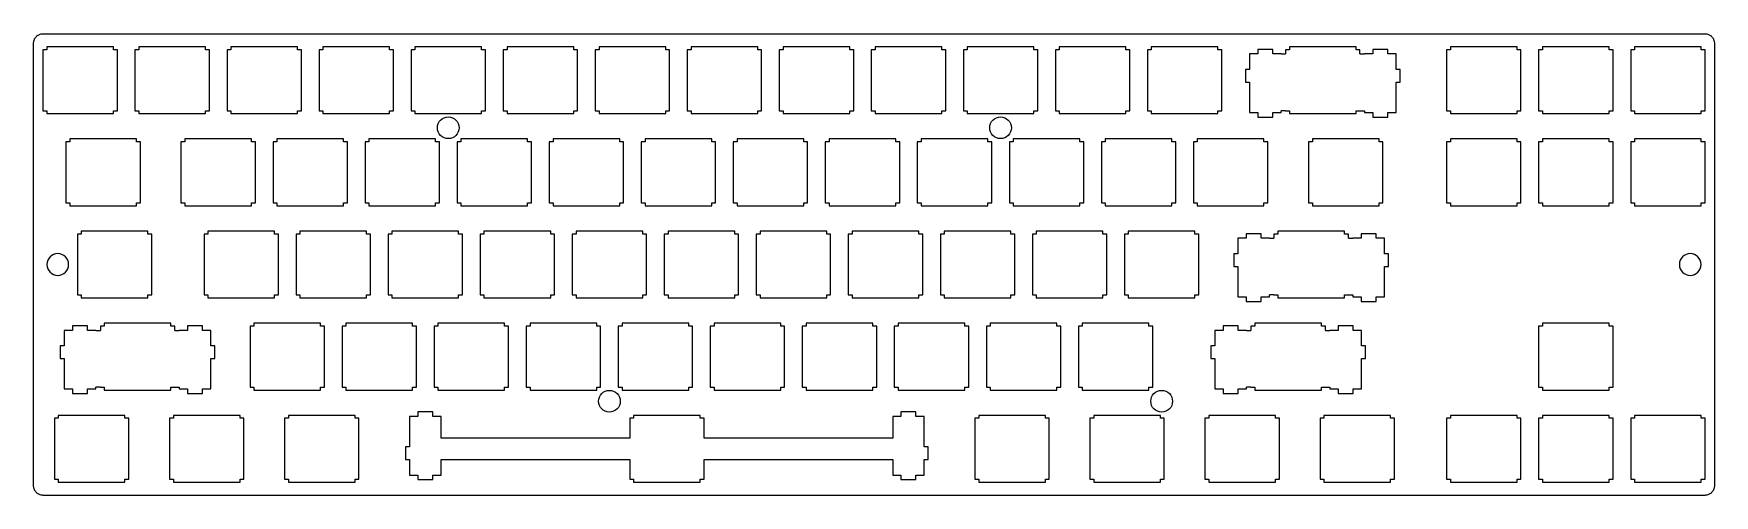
# Model space of a CAD drawing. Header units: millimetres. Extents: x 25 to 373, y 104 to 200.
import ezdxf

# ---------------------------------------------------------------- set-up
doc = ezdxf.new("R2010")
doc.units = ezdxf.units.MM
doc.layers.add('SLD-0', color=179, linetype='Continuous')

msp = doc.modelspace()

# ---------------------------------------------------------------- linework, layer by layer
at = {"layer": 'SLD-0', "color": 179, "linetype": 'Continuous'}
for p, q in [((24.68, 198.18), (24.71, 198.33)), ((24.71, 198.33), (24.75, 198.48)), ((24.75, 198.48), (24.81, 198.63)), ((24.81, 198.63), (24.87, 198.77)), ((24.87, 198.77), (24.95, 198.91)), ((24.95, 198.91), (25.03, 199.04)), ((25.03, 199.04), (25.13, 199.16)), ((25.13, 199.16), (25.24, 199.28)), ((25.24, 199.28), (25.35, 199.38)), ((25.35, 199.38), (25.48, 199.48)), ((25.48, 199.48), (25.61, 199.57)), ((25.61, 199.57), (25.75, 199.65)), ((25.75, 199.65), (25.89, 199.71)), ((25.89, 199.71), (26.03, 199.77)), ((26.03, 199.77), (26.19, 199.81)), ((26.19, 199.81), (26.34, 199.84)), ((26.34, 199.84), (26.5, 199.86)), ((26.5, 199.86), (26.65, 199.86)), ((26.65, 199.86), (370.52, 199.86)), ((370.52, 199.86), (370.67, 199.86)), ((370.67, 199.86), (370.83, 199.84)), ((370.83, 199.84), (370.98, 199.81)), ((370.98, 199.81), (371.13, 199.77)), ((371.13, 199.77), (371.28, 199.71)), ((371.28, 199.71), (371.42, 199.65)), ((371.42, 199.65), (371.56, 199.57)), ((371.56, 199.57), (371.69, 199.48)), ((371.69, 199.48), (371.82, 199.38)), ((371.82, 199.38), (371.93, 199.28)), ((371.93, 199.28), (372.04, 199.16)), ((372.04, 199.16), (372.13, 199.04)), ((372.13, 199.04), (372.22, 198.91)), ((372.22, 198.91), (372.3, 198.77)), ((372.3, 198.77), (372.36, 198.63)), ((372.36, 198.63), (372.42, 198.48)), ((372.42, 198.48), (372.46, 198.33)), ((372.46, 198.33), (372.49, 198.18)), ((24.65, 197.86), (24.66, 198.02)), ((24.65, 106.41), (24.65, 197.86)), ((24.66, 198.02), (24.68, 198.18)), ((27.38, 196.54), (26.58, 196.54)), ((26.58, 196.54), (26.58, 183.94)), ((27.38, 197.14), (27.38, 196.54)), ((41.18, 197.14), (27.38, 197.14)), ((41.18, 196.54), (41.18, 197.14)), ((41.98, 196.54), (41.18, 196.54)), ((41.98, 183.94), (41.98, 196.54)), ((46.43, 196.54), (45.63, 196.54)), ((45.63, 196.54), (45.63, 183.94)), ((46.43, 197.14), (46.43, 196.54)), ((60.23, 197.14), (46.43, 197.14)), ((60.23, 196.54), (60.23, 197.14)), ((61.03, 196.54), (60.23, 196.54)), ((61.03, 183.94), (61.03, 196.54)), ((65.48, 196.54), (64.68, 196.54)), ((64.68, 196.54), (64.68, 183.94)), ((65.48, 197.14), (65.48, 196.54)), ((79.28, 197.14), (65.48, 197.14)), ((79.28, 196.54), (79.28, 197.14)), ((80.08, 196.54), (79.28, 196.54)), ((80.08, 183.94), (80.08, 196.54)), ((84.53, 196.54), (83.73, 196.54)), ((83.73, 196.54), (83.73, 183.94)), ((84.53, 197.14), (84.53, 196.54)), ((98.33, 197.14), (84.53, 197.14)), ((98.33, 196.54), (98.33, 197.14)), ((99.13, 196.54), (98.33, 196.54)), ((99.13, 183.94), (99.13, 196.54)), ((103.58, 196.54), (102.78, 196.54)), ((102.78, 196.54), (102.78, 183.94)), ((103.58, 197.14), (103.58, 196.54)), ((117.38, 197.14), (103.58, 197.14)), ((117.38, 196.54), (117.38, 197.14)), ((118.18, 196.54), (117.38, 196.54)), ((118.18, 183.94), (118.18, 196.54)), ((122.63, 196.54), (121.83, 196.54)), ((121.83, 196.54), (121.83, 183.94)), ((122.63, 197.14), (122.63, 196.54)), ((136.43, 197.14), (122.63, 197.14)), ((136.43, 196.54), (136.43, 197.14)), ((137.23, 196.54), (136.43, 196.54)), ((137.23, 183.94), (137.23, 196.54)), ((141.68, 196.54), (140.88, 196.54)), ((140.88, 196.54), (140.88, 183.94)), ((141.68, 197.14), (141.68, 196.54)), ((155.48, 197.14), (141.68, 197.14)), ((155.48, 196.54), (155.48, 197.14)), ((156.28, 196.54), (155.48, 196.54)), ((156.28, 183.94), (156.28, 196.54)), ((160.73, 196.54), (159.93, 196.54)), ((159.93, 196.54), (159.93, 183.94)), ((160.73, 197.14), (160.73, 196.54)), ((174.53, 197.14), (160.73, 197.14)), ((174.53, 196.54), (174.53, 197.14)), ((175.33, 196.54), (174.53, 196.54)), ((175.33, 183.94), (175.33, 196.54)), ((179.78, 196.54), (178.98, 196.54)), ((178.98, 196.54), (178.98, 183.94)), ((179.78, 197.14), (179.78, 196.54)), ((193.58, 197.14), (179.78, 197.14)), ((193.58, 196.54), (193.58, 197.14)), ((194.38, 196.54), (193.58, 196.54)), ((194.38, 183.94), (194.38, 196.54)), ((198.83, 196.54), (198.03, 196.54)), ((198.03, 196.54), (198.03, 183.94)), ((198.83, 197.14), (198.83, 196.54)), ((212.63, 197.14), (198.83, 197.14)), ((212.63, 196.54), (212.63, 197.14)), ((213.43, 196.54), (212.63, 196.54)), ((213.43, 183.94), (213.43, 196.54)), ((217.88, 196.54), (217.08, 196.54)), ((217.08, 196.54), (217.08, 183.94)), ((217.88, 197.14), (217.88, 196.54)), ((231.68, 197.14), (217.88, 197.14)), ((231.68, 196.54), (231.68, 197.14)), ((232.48, 196.54), (231.68, 196.54)), ((232.48, 183.94), (232.48, 196.54)), ((236.93, 196.54), (236.13, 196.54)), ((236.13, 196.54), (236.13, 183.94)), ((236.93, 197.14), (236.93, 196.54)), ((250.73, 197.14), (236.93, 197.14)), ((250.73, 196.54), (250.73, 197.14)), ((251.53, 196.54), (250.73, 196.54)), ((251.53, 183.94), (251.53, 196.54)), ((255.98, 196.54), (255.18, 196.54)), ((255.18, 196.54), (255.18, 183.94)), ((255.98, 197.14), (255.98, 196.54)), ((269.78, 197.14), (255.98, 197.14)), ((269.78, 196.54), (269.78, 197.14)), ((270.58, 196.54), (269.78, 196.54)), ((270.58, 183.94), (270.58, 196.54)), ((278, 195.67), (276.28, 195.67)), ((276.28, 195.67), (276.28, 192.44)), ((281.1, 196.59), (278, 196.59)), ((278, 196.59), (278, 195.67)), ((281.1, 195.67), (281.1, 196.59)), ((282.83, 195.67), (281.1, 195.67)), ((284.55, 196.54), (283.75, 196.54)), ((283.75, 196.54), (283.75, 195.67)), ((284.55, 197.14), (284.55, 196.54)), ((298.35, 197.14), (284.55, 197.14)), ((298.35, 196.54), (298.35, 197.14)), ((299.15, 196.54), (298.35, 196.54)), ((299.15, 195.67), (299.15, 196.54)), ((301.8, 195.67), (300.08, 195.67)), ((304.9, 196.59), (301.8, 196.59)), ((301.8, 196.59), (301.8, 195.67)), ((304.9, 195.67), (304.9, 196.59)), ((306.63, 195.67), (304.9, 195.67)), ((306.63, 192.44), (306.63, 195.67)), ((317.89, 196.54), (317.09, 196.54)), ((317.09, 196.54), (317.09, 183.94)), ((317.89, 197.14), (317.89, 196.54)), ((331.69, 197.14), (317.89, 197.14)), ((331.69, 196.54), (331.69, 197.14)), ((332.49, 196.54), (331.69, 196.54)), ((332.49, 183.94), (332.49, 196.54)), ((336.94, 196.54), (336.14, 196.54)), ((336.14, 196.54), (336.14, 183.94)), ((336.94, 197.14), (336.94, 196.54)), ((350.74, 197.14), (336.94, 197.14)), ((350.74, 196.54), (350.74, 197.14)), ((351.54, 196.54), (350.74, 196.54)), ((351.54, 183.94), (351.54, 196.54)), ((355.99, 196.54), (355.19, 196.54)), ((355.19, 196.54), (355.19, 183.94)), ((355.99, 197.14), (355.99, 196.54)), ((369.79, 197.14), (355.99, 197.14)), ((369.79, 196.54), (369.79, 197.14)), ((370.59, 196.54), (369.79, 196.54)), ((370.59, 183.94), (370.59, 196.54)), ((372.49, 198.18), (372.51, 198.02)), ((372.51, 198.02), (372.52, 197.86)), ((372.52, 197.86), (372.52, 106.41)), ((276.28, 192.44), (275.45, 192.44)), ((275.45, 192.44), (275.45, 189.84)), ((307.45, 192.44), (306.63, 192.44)), ((307.45, 189.84), (307.45, 192.44)), ((275.45, 189.84), (276.28, 189.84)), ((276.28, 189.84), (276.28, 183.57)), ((306.63, 183.57), (306.63, 189.84)), ((306.63, 189.84), (307.45, 189.84)), ((26.58, 183.94), (27.38, 183.94)), ((27.38, 183.94), (27.38, 183.34)), ((27.38, 183.34), (41.18, 183.34)), ((41.18, 183.34), (41.18, 183.94)), ((41.18, 183.94), (41.98, 183.94)), ((45.63, 183.94), (46.43, 183.94)), ((46.43, 183.94), (46.43, 183.34)), ((46.43, 183.34), (60.23, 183.34)), ((60.23, 183.34), (60.23, 183.94)), ((60.23, 183.94), (61.03, 183.94)), ((64.68, 183.94), (65.48, 183.94)), ((65.48, 183.94), (65.48, 183.34)), ((65.48, 183.34), (79.28, 183.34)), ((79.28, 183.34), (79.28, 183.94)), ((79.28, 183.94), (80.08, 183.94)), ((83.73, 183.94), (84.53, 183.94)), ((84.53, 183.94), (84.53, 183.34)), ((84.53, 183.34), (98.33, 183.34)), ((98.33, 183.34), (98.33, 183.94)), ((98.33, 183.94), (99.13, 183.94)), ((102.78, 183.94), (103.58, 183.94)), ((103.58, 183.94), (103.58, 183.34)), ((103.58, 183.34), (117.38, 183.34)), ((117.38, 183.34), (117.38, 183.94)), ((117.38, 183.94), (118.18, 183.94)), ((121.83, 183.94), (122.63, 183.94)), ((122.63, 183.94), (122.63, 183.34)), ((122.63, 183.34), (136.43, 183.34)), ((136.43, 183.34), (136.43, 183.94)), ((136.43, 183.94), (137.23, 183.94)), ((140.88, 183.94), (141.68, 183.94)), ((141.68, 183.94), (141.68, 183.34)), ((141.68, 183.34), (155.48, 183.34)), ((155.48, 183.34), (155.48, 183.94)), ((155.48, 183.94), (156.28, 183.94)), ((159.93, 183.94), (160.73, 183.94)), ((160.73, 183.94), (160.73, 183.34)), ((160.73, 183.34), (174.53, 183.34)), ((174.53, 183.34), (174.53, 183.94)), ((174.53, 183.94), (175.33, 183.94)), ((178.98, 183.94), (179.78, 183.94)), ((179.78, 183.94), (179.78, 183.34)), ((179.78, 183.34), (193.58, 183.34)), ((193.58, 183.34), (193.58, 183.94)), ((193.58, 183.94), (194.38, 183.94)), ((198.03, 183.94), (198.83, 183.94)), ((198.83, 183.94), (198.83, 183.34)), ((198.83, 183.34), (212.63, 183.34)), ((212.63, 183.34), (212.63, 183.94)), ((212.63, 183.94), (213.43, 183.94)), ((217.08, 183.94), (217.88, 183.94)), ((217.88, 183.94), (217.88, 183.34)), ((217.88, 183.34), (231.68, 183.34)), ((231.68, 183.34), (231.68, 183.94)), ((231.68, 183.94), (232.48, 183.94)), ((236.13, 183.94), (236.93, 183.94)), ((236.93, 183.94), (236.93, 183.34)), ((236.93, 183.34), (250.73, 183.34)), ((250.73, 183.34), (250.73, 183.94)), ((250.73, 183.94), (251.53, 183.94)), ((255.18, 183.94), (255.98, 183.94)), ((255.98, 183.94), (255.98, 183.34)), ((255.98, 183.34), (269.78, 183.34)), ((269.78, 183.34), (269.78, 183.94)), ((269.78, 183.94), (270.58, 183.94)), ((276.28, 183.57), (278, 183.57)), ((278, 183.57), (278, 182.59)), ((278, 182.59), (281.1, 182.59)), ((281.1, 182.59), (281.1, 183.57)), ((281.1, 183.57), (282.83, 183.57)), ((282.83, 183.57), (282.83, 183.94)), ((283.75, 183.94), (284.55, 183.94)), ((284.55, 183.94), (284.55, 183.34)), ((284.55, 183.34), (298.35, 183.34)), ((298.35, 183.34), (298.35, 183.94)), ((298.35, 183.94), (299.15, 183.94)), ((300.08, 183.94), (300.08, 183.57)), ((300.08, 183.57), (301.8, 183.57)), ((301.8, 183.57), (301.8, 182.59)), ((301.8, 182.59), (304.9, 182.59)), ((304.9, 182.59), (304.9, 183.57)), ((304.9, 183.57), (306.63, 183.57)), ((317.09, 183.94), (317.89, 183.94)), ((317.89, 183.94), (317.89, 183.34)), ((317.89, 183.34), (331.69, 183.34)), ((331.69, 183.34), (331.69, 183.94)), ((331.69, 183.94), (332.49, 183.94)), ((336.14, 183.94), (336.94, 183.94)), ((336.94, 183.94), (336.94, 183.34)), ((336.94, 183.34), (350.74, 183.34)), ((350.74, 183.34), (350.74, 183.94)), ((350.74, 183.94), (351.54, 183.94)), ((355.19, 183.94), (355.99, 183.94)), ((355.99, 183.94), (355.99, 183.34)), ((355.99, 183.34), (369.79, 183.34)), ((369.79, 183.34), (369.79, 183.94)), ((369.79, 183.94), (370.59, 183.94)), ((32.14, 177.49), (31.34, 177.49)), ((31.34, 177.49), (31.34, 164.89)), ((32.14, 178.09), (32.14, 177.49)), ((45.94, 178.09), (32.14, 178.09)), ((45.94, 177.49), (45.94, 178.09)), ((46.74, 177.49), (45.94, 177.49)), ((46.74, 164.89), (46.74, 177.49)), ((55.95, 177.49), (55.15, 177.49)), ((55.15, 177.49), (55.15, 164.89)), ((55.95, 178.09), (55.95, 177.49)), ((69.75, 178.09), (55.95, 178.09)), ((69.75, 177.49), (69.75, 178.09)), ((70.55, 177.49), (69.75, 177.49)), ((70.55, 164.89), (70.55, 177.49)), ((75, 177.49), (74.2, 177.49)), ((74.2, 177.49), (74.2, 164.89)), ((75, 178.09), (75, 177.49)), ((88.8, 178.09), (75, 178.09)), ((88.8, 177.49), (88.8, 178.09)), ((89.6, 177.49), (88.8, 177.49)), ((89.6, 164.89), (89.6, 177.49)), ((94.05, 177.49), (93.25, 177.49)), ((93.25, 177.49), (93.25, 164.89)), ((94.05, 178.09), (94.05, 177.49)), ((107.85, 178.09), (94.05, 178.09)), ((107.85, 177.49), (107.85, 178.09)), ((108.65, 177.49), (107.85, 177.49)), ((108.65, 164.89), (108.65, 177.49)), ((113.1, 177.49), (112.3, 177.49)), ((112.3, 177.49), (112.3, 164.89)), ((113.1, 178.09), (113.1, 177.49)), ((126.9, 178.09), (113.1, 178.09)), ((126.9, 177.49), (126.9, 178.09)), ((127.7, 177.49), (126.9, 177.49)), ((127.7, 164.89), (127.7, 177.49)), ((132.15, 177.49), (131.35, 177.49)), ((131.35, 177.49), (131.35, 164.89)), ((132.15, 178.09), (132.15, 177.49)), ((145.95, 178.09), (132.15, 178.09)), ((145.95, 177.49), (145.95, 178.09)), ((146.75, 177.49), (145.95, 177.49)), ((146.75, 164.89), (146.75, 177.49)), ((151.2, 177.49), (150.4, 177.49)), ((150.4, 177.49), (150.4, 164.89)), ((151.2, 178.09), (151.2, 177.49)), ((165, 178.09), (151.2, 178.09)), ((165, 177.49), (165, 178.09)), ((165.8, 177.49), (165, 177.49)), ((165.8, 164.89), (165.8, 177.49)), ((170.25, 177.49), (169.45, 177.49)), ((169.45, 177.49), (169.45, 164.89)), ((170.25, 178.09), (170.25, 177.49)), ((184.05, 178.09), (170.25, 178.09)), ((184.05, 177.49), (184.05, 178.09)), ((184.85, 177.49), (184.05, 177.49)), ((184.85, 164.89), (184.85, 177.49)), ((189.3, 177.49), (188.5, 177.49)), ((188.5, 177.49), (188.5, 164.89)), ((189.3, 178.09), (189.3, 177.49)), ((203.1, 178.09), (189.3, 178.09)), ((203.1, 177.49), (203.1, 178.09)), ((203.9, 177.49), (203.1, 177.49)), ((203.9, 164.89), (203.9, 177.49)), ((208.35, 177.49), (207.55, 177.49)), ((207.55, 177.49), (207.55, 164.89)), ((208.35, 178.09), (208.35, 177.49)), ((222.15, 178.09), (208.35, 178.09)), ((222.15, 177.49), (222.15, 178.09)), ((222.95, 177.49), (222.15, 177.49)), ((222.95, 164.89), (222.95, 177.49)), ((227.4, 177.49), (226.6, 177.49)), ((226.6, 177.49), (226.6, 164.89)), ((227.4, 178.09), (227.4, 177.49)), ((241.2, 178.09), (227.4, 178.09)), ((241.2, 177.49), (241.2, 178.09)), ((242, 177.49), (241.2, 177.49)), ((242, 164.89), (242, 177.49)), ((246.45, 177.49), (245.65, 177.49)), ((245.65, 177.49), (245.65, 164.89)), ((246.45, 178.09), (246.45, 177.49)), ((260.25, 178.09), (246.45, 178.09)), ((260.25, 177.49), (260.25, 178.09)), ((261.05, 177.49), (260.25, 177.49)), ((261.05, 164.89), (261.05, 177.49)), ((265.5, 177.49), (264.7, 177.49)), ((264.7, 177.49), (264.7, 164.89)), ((265.5, 178.09), (265.5, 177.49)), ((279.3, 178.09), (265.5, 178.09)), ((279.3, 177.49), (279.3, 178.09)), ((280.1, 177.49), (279.3, 177.49)), ((280.1, 164.89), (280.1, 177.49)), ((289.31, 177.49), (288.52, 177.49)), ((288.52, 177.49), (288.52, 164.89)), ((289.31, 178.09), (289.31, 177.49)), ((303.12, 178.09), (289.31, 178.09)), ((303.12, 177.49), (303.12, 178.09)), ((303.91, 177.49), (303.12, 177.49)), ((303.91, 164.89), (303.91, 177.49)), ((317.89, 177.49), (317.09, 177.49)), ((317.09, 177.49), (317.09, 164.89)), ((317.89, 178.09), (317.89, 177.49)), ((331.69, 178.09), (317.89, 178.09)), ((331.69, 177.49), (331.69, 178.09)), ((332.49, 177.49), (331.69, 177.49)), ((332.49, 164.89), (332.49, 177.49)), ((336.94, 177.49), (336.14, 177.49)), ((336.14, 177.49), (336.14, 164.89)), ((336.94, 178.09), (336.94, 177.49)), ((350.74, 178.09), (336.94, 178.09)), ((350.74, 177.49), (350.74, 178.09)), ((351.54, 177.49), (350.74, 177.49)), ((351.54, 164.89), (351.54, 177.49)), ((355.99, 177.49), (355.19, 177.49)), ((355.19, 177.49), (355.19, 164.89)), ((355.99, 178.09), (355.99, 177.49)), ((369.79, 178.09), (355.99, 178.09)), ((369.79, 177.49), (369.79, 178.09)), ((370.59, 177.49), (369.79, 177.49)), ((370.59, 164.89), (370.59, 177.49)), ((31.34, 164.89), (32.14, 164.89)), ((32.14, 164.89), (32.14, 164.29)), ((32.14, 164.29), (45.94, 164.29)), ((45.94, 164.29), (45.94, 164.89)), ((45.94, 164.89), (46.74, 164.89)), ((55.15, 164.89), (55.95, 164.89)), ((55.95, 164.89), (55.95, 164.29)), ((55.95, 164.29), (69.75, 164.29)), ((69.75, 164.29), (69.75, 164.89)), ((69.75, 164.89), (70.55, 164.89)), ((74.2, 164.89), (75, 164.89)), ((75, 164.89), (75, 164.29)), ((75, 164.29), (88.8, 164.29)), ((88.8, 164.29), (88.8, 164.89)), ((88.8, 164.89), (89.6, 164.89)), ((93.25, 164.89), (94.05, 164.89)), ((94.05, 164.89), (94.05, 164.29)), ((94.05, 164.29), (107.85, 164.29)), ((107.85, 164.29), (107.85, 164.89)), ((107.85, 164.89), (108.65, 164.89)), ((112.3, 164.89), (113.1, 164.89)), ((113.1, 164.89), (113.1, 164.29)), ((113.1, 164.29), (126.9, 164.29)), ((126.9, 164.29), (126.9, 164.89)), ((126.9, 164.89), (127.7, 164.89)), ((131.35, 164.89), (132.15, 164.89)), ((132.15, 164.89), (132.15, 164.29)), ((132.15, 164.29), (145.95, 164.29)), ((145.95, 164.29), (145.95, 164.89)), ((145.95, 164.89), (146.75, 164.89)), ((150.4, 164.89), (151.2, 164.89)), ((151.2, 164.89), (151.2, 164.29)), ((151.2, 164.29), (165, 164.29)), ((165, 164.29), (165, 164.89)), ((165, 164.89), (165.8, 164.89)), ((169.45, 164.89), (170.25, 164.89)), ((170.25, 164.89), (170.25, 164.29)), ((170.25, 164.29), (184.05, 164.29)), ((184.05, 164.29), (184.05, 164.89)), ((184.05, 164.89), (184.85, 164.89)), ((188.5, 164.89), (189.3, 164.89)), ((189.3, 164.89), (189.3, 164.29)), ((189.3, 164.29), (203.1, 164.29)), ((203.1, 164.29), (203.1, 164.89)), ((203.1, 164.89), (203.9, 164.89)), ((207.55, 164.89), (208.35, 164.89)), ((208.35, 164.89), (208.35, 164.29)), ((208.35, 164.29), (222.15, 164.29)), ((222.15, 164.29), (222.15, 164.89)), ((222.15, 164.89), (222.95, 164.89)), ((226.6, 164.89), (227.4, 164.89)), ((227.4, 164.89), (227.4, 164.29)), ((227.4, 164.29), (241.2, 164.29)), ((241.2, 164.29), (241.2, 164.89)), ((241.2, 164.89), (242, 164.89)), ((245.65, 164.89), (246.45, 164.89)), ((246.45, 164.89), (246.45, 164.29)), ((246.45, 164.29), (260.25, 164.29)), ((260.25, 164.29), (260.25, 164.89)), ((260.25, 164.89), (261.05, 164.89)), ((264.7, 164.89), (265.5, 164.89)), ((265.5, 164.89), (265.5, 164.29)), ((265.5, 164.29), (279.3, 164.29)), ((279.3, 164.29), (279.3, 164.89)), ((279.3, 164.89), (280.1, 164.89)), ((288.52, 164.89), (289.31, 164.89)), ((289.31, 164.89), (289.31, 164.29)), ((289.31, 164.29), (303.12, 164.29)), ((303.12, 164.29), (303.12, 164.89)), ((303.12, 164.89), (303.91, 164.89)), ((317.09, 164.89), (317.89, 164.89)), ((317.89, 164.89), (317.89, 164.29)), ((317.89, 164.29), (331.69, 164.29)), ((331.69, 164.29), (331.69, 164.89)), ((331.69, 164.89), (332.49, 164.89)), ((336.14, 164.89), (336.94, 164.89)), ((336.94, 164.89), (336.94, 164.29)), ((336.94, 164.29), (350.74, 164.29)), ((350.74, 164.29), (350.74, 164.89)), ((350.74, 164.89), (351.54, 164.89)), ((355.19, 164.89), (355.99, 164.89)), ((355.99, 164.89), (355.99, 164.29)), ((355.99, 164.29), (369.79, 164.29)), ((369.79, 164.29), (369.79, 164.89)), ((369.79, 164.89), (370.59, 164.89)), ((34.52, 158.44), (33.72, 158.44)), ((33.72, 158.44), (33.72, 145.84)), ((34.52, 159.04), (34.52, 158.44)), ((48.32, 159.04), (34.52, 159.04)), ((48.32, 158.44), (48.32, 159.04)), ((49.12, 158.44), (48.32, 158.44)), ((49.12, 145.84), (49.12, 158.44)), ((60.71, 158.44), (59.92, 158.44)), ((59.92, 158.44), (59.92, 145.84)), ((60.71, 159.04), (60.71, 158.44)), ((74.52, 159.04), (60.71, 159.04)), ((74.52, 158.44), (74.52, 159.04)), ((75.31, 158.44), (74.52, 158.44)), ((75.31, 145.84), (75.31, 158.44)), ((79.76, 158.44), (78.97, 158.44)), ((78.97, 158.44), (78.97, 145.84)), ((79.76, 159.04), (79.76, 158.44)), ((93.57, 159.04), (79.76, 159.04)), ((93.57, 158.44), (93.57, 159.04)), ((94.36, 158.44), (93.57, 158.44)), ((94.36, 145.84), (94.36, 158.44)), ((98.81, 158.44), (98.02, 158.44)), ((98.02, 158.44), (98.02, 145.84)), ((98.81, 159.04), (98.81, 158.44)), ((112.62, 159.04), (98.81, 159.04)), ((112.62, 158.44), (112.62, 159.04)), ((113.41, 158.44), (112.62, 158.44)), ((113.41, 145.84), (113.41, 158.44)), ((117.86, 158.44), (117.07, 158.44)), ((117.07, 158.44), (117.07, 145.84)), ((117.86, 159.04), (117.86, 158.44)), ((131.67, 159.04), (117.86, 159.04)), ((131.67, 158.44), (131.67, 159.04)), ((132.46, 158.44), (131.67, 158.44)), ((132.46, 145.84), (132.46, 158.44)), ((136.91, 158.44), (136.12, 158.44)), ((136.12, 158.44), (136.12, 145.84)), ((136.91, 159.04), (136.91, 158.44)), ((150.72, 159.04), (136.91, 159.04)), ((150.72, 158.44), (150.72, 159.04)), ((151.51, 158.44), (150.72, 158.44)), ((151.51, 145.84), (151.51, 158.44)), ((155.96, 158.44), (155.17, 158.44)), ((155.17, 158.44), (155.17, 145.84)), ((155.96, 159.04), (155.96, 158.44)), ((169.77, 159.04), (155.96, 159.04)), ((169.77, 158.44), (169.77, 159.04)), ((170.56, 158.44), (169.77, 158.44)), ((170.56, 145.84), (170.56, 158.44)), ((175.01, 158.44), (174.22, 158.44)), ((174.22, 158.44), (174.22, 145.84)), ((175.01, 159.04), (175.01, 158.44)), ((188.82, 159.04), (175.01, 159.04)), ((188.82, 158.44), (188.82, 159.04)), ((189.61, 158.44), (188.82, 158.44)), ((189.61, 145.84), (189.61, 158.44)), ((194.06, 158.44), (193.27, 158.44)), ((193.27, 158.44), (193.27, 145.84)), ((194.06, 159.04), (194.06, 158.44)), ((207.87, 159.04), (194.06, 159.04)), ((207.87, 158.44), (207.87, 159.04)), ((208.66, 158.44), (207.87, 158.44)), ((208.66, 145.84), (208.66, 158.44)), ((213.11, 158.44), (212.32, 158.44)), ((212.32, 158.44), (212.32, 145.84)), ((213.11, 159.04), (213.11, 158.44)), ((226.92, 159.04), (213.11, 159.04)), ((226.92, 158.44), (226.92, 159.04)), ((227.71, 158.44), (226.92, 158.44)), ((227.71, 145.84), (227.71, 158.44)), ((232.16, 158.44), (231.37, 158.44)), ((231.37, 158.44), (231.37, 145.84)), ((232.16, 159.04), (232.16, 158.44)), ((245.97, 159.04), (232.16, 159.04)), ((245.97, 158.44), (245.97, 159.04)), ((246.76, 158.44), (245.97, 158.44)), ((246.76, 145.84), (246.76, 158.44)), ((251.21, 158.44), (250.42, 158.44)), ((250.42, 158.44), (250.42, 145.84)), ((251.21, 159.04), (251.21, 158.44)), ((265.02, 159.04), (251.21, 159.04)), ((265.02, 158.44), (265.02, 159.04)), ((265.81, 158.44), (265.02, 158.44)), ((265.81, 145.84), (265.81, 158.44)), ((275.62, 157.57), (273.9, 157.57)), ((273.9, 157.57), (273.9, 154.34)), ((278.72, 158.49), (275.62, 158.49)), ((275.62, 158.49), (275.62, 157.57)), ((278.72, 157.57), (278.72, 158.49)), ((280.45, 157.57), (278.72, 157.57)), ((282.17, 158.44), (281.37, 158.44)), ((281.37, 158.44), (281.37, 157.57)), ((282.17, 159.04), (282.17, 158.44)), ((295.97, 159.04), (282.17, 159.04)), ((295.97, 158.44), (295.97, 159.04)), ((296.77, 158.44), (295.97, 158.44)), ((296.77, 157.57), (296.77, 158.44)), ((299.42, 157.57), (297.7, 157.57)), ((302.52, 158.49), (299.42, 158.49)), ((299.42, 158.49), (299.42, 157.57)), ((302.52, 157.57), (302.52, 158.49)), ((304.25, 157.57), (302.52, 157.57)), ((304.25, 154.34), (304.25, 157.57)), ((273.9, 154.34), (273.07, 154.34)), ((273.07, 154.34), (273.07, 151.74)), ((305.07, 154.34), (304.25, 154.34)), ((305.07, 151.74), (305.07, 154.34)), ((273.07, 151.74), (273.9, 151.74)), ((273.9, 151.74), (273.9, 145.47)), ((304.25, 145.47), (304.25, 151.74)), ((304.25, 151.74), (305.07, 151.74)), ((33.72, 145.84), (34.52, 145.84)), ((34.52, 145.84), (34.52, 145.24)), ((34.52, 145.24), (48.32, 145.24)), ((48.32, 145.24), (48.32, 145.84)), ((48.32, 145.84), (49.12, 145.84)), ((59.92, 145.84), (60.71, 145.84)), ((60.71, 145.84), (60.71, 145.24)), ((60.71, 145.24), (74.52, 145.24)), ((74.52, 145.24), (74.52, 145.84)), ((74.52, 145.84), (75.31, 145.84)), ((78.97, 145.84), (79.76, 145.84)), ((79.76, 145.84), (79.76, 145.24)), ((79.76, 145.24), (93.57, 145.24)), ((93.57, 145.24), (93.57, 145.84)), ((93.57, 145.84), (94.36, 145.84)), ((98.02, 145.84), (98.81, 145.84)), ((98.81, 145.84), (98.81, 145.24)), ((98.81, 145.24), (112.62, 145.24)), ((112.62, 145.24), (112.62, 145.84)), ((112.62, 145.84), (113.41, 145.84)), ((117.07, 145.84), (117.86, 145.84)), ((117.86, 145.84), (117.86, 145.24)), ((117.86, 145.24), (131.67, 145.24)), ((131.67, 145.24), (131.67, 145.84)), ((131.67, 145.84), (132.46, 145.84)), ((136.12, 145.84), (136.91, 145.84)), ((136.91, 145.84), (136.91, 145.24)), ((136.91, 145.24), (150.72, 145.24)), ((150.72, 145.24), (150.72, 145.84)), ((150.72, 145.84), (151.51, 145.84)), ((155.17, 145.84), (155.96, 145.84)), ((155.96, 145.84), (155.96, 145.24)), ((155.96, 145.24), (169.77, 145.24)), ((169.77, 145.24), (169.77, 145.84)), ((169.77, 145.84), (170.56, 145.84)), ((174.22, 145.84), (175.01, 145.84)), ((175.01, 145.84), (175.01, 145.24)), ((175.01, 145.24), (188.82, 145.24)), ((188.82, 145.24), (188.82, 145.84)), ((188.82, 145.84), (189.61, 145.84)), ((193.27, 145.84), (194.06, 145.84)), ((194.06, 145.84), (194.06, 145.24)), ((194.06, 145.24), (207.87, 145.24)), ((207.87, 145.24), (207.87, 145.84)), ((207.87, 145.84), (208.66, 145.84)), ((212.32, 145.84), (213.11, 145.84)), ((213.11, 145.84), (213.11, 145.24)), ((213.11, 145.24), (226.92, 145.24)), ((226.92, 145.24), (226.92, 145.84)), ((226.92, 145.84), (227.71, 145.84)), ((231.37, 145.84), (232.16, 145.84)), ((232.16, 145.84), (232.16, 145.24)), ((232.16, 145.24), (245.97, 145.24)), ((245.97, 145.24), (245.97, 145.84)), ((245.97, 145.84), (246.76, 145.84)), ((250.42, 145.84), (251.21, 145.84)), ((251.21, 145.84), (251.21, 145.24)), ((251.21, 145.24), (265.02, 145.24)), ((265.02, 145.24), (265.02, 145.84)), ((265.02, 145.84), (265.81, 145.84)), ((273.9, 145.47), (275.62, 145.47)), ((275.62, 145.47), (275.62, 144.49)), ((275.62, 144.49), (278.72, 144.49)), ((278.72, 144.49), (278.72, 145.47)), ((278.72, 145.47), (280.45, 145.47)), ((280.45, 145.47), (280.45, 145.84)), ((281.37, 145.84), (282.17, 145.84)), ((282.17, 145.84), (282.17, 145.24)), ((282.17, 145.24), (295.97, 145.24)), ((295.97, 145.24), (295.97, 145.84)), ((295.97, 145.84), (296.77, 145.84)), ((297.7, 145.84), (297.7, 145.47)), ((297.7, 145.47), (299.42, 145.47)), ((299.42, 145.47), (299.42, 144.49)), ((299.42, 144.49), (302.52, 144.49)), ((302.52, 144.49), (302.52, 145.47)), ((302.52, 145.47), (304.25, 145.47)), ((35.83, 139.44), (32.73, 139.44)), ((32.73, 139.44), (32.73, 138.52)), ((35.83, 138.52), (35.83, 139.44)), ((39.28, 139.39), (38.48, 139.39)), ((38.48, 139.39), (38.48, 138.52)), ((39.28, 139.99), (39.28, 139.39)), ((53.08, 139.99), (39.28, 139.99)), ((53.08, 139.39), (53.08, 139.99)), ((53.88, 139.39), (53.08, 139.39)), ((53.88, 138.52), (53.88, 139.39)), ((59.63, 139.44), (56.53, 139.44)), ((56.53, 139.44), (56.53, 138.52)), ((59.63, 138.52), (59.63, 139.44)), ((70.24, 139.39), (69.44, 139.39)), ((69.44, 139.39), (69.44, 126.79)), ((70.24, 139.99), (70.24, 139.39)), ((84.04, 139.99), (70.24, 139.99)), ((84.04, 139.39), (84.04, 139.99)), ((84.84, 139.39), (84.04, 139.39)), ((84.84, 126.79), (84.84, 139.39)), ((89.29, 139.39), (88.49, 139.39)), ((88.49, 139.39), (88.49, 126.79)), ((89.29, 139.99), (89.29, 139.39)), ((103.09, 139.99), (89.29, 139.99)), ((103.09, 139.39), (103.09, 139.99)), ((103.89, 139.39), (103.09, 139.39)), ((103.89, 126.79), (103.89, 139.39)), ((108.34, 139.39), (107.54, 139.39)), ((107.54, 139.39), (107.54, 126.79)), ((108.34, 139.99), (108.34, 139.39)), ((122.14, 139.99), (108.34, 139.99)), ((122.14, 139.39), (122.14, 139.99)), ((122.94, 139.39), (122.14, 139.39)), ((122.94, 126.79), (122.94, 139.39)), ((127.39, 139.39), (126.59, 139.39)), ((126.59, 139.39), (126.59, 126.79)), ((127.39, 139.99), (127.39, 139.39)), ((141.19, 139.99), (127.39, 139.99)), ((141.19, 139.39), (141.19, 139.99)), ((141.99, 139.39), (141.19, 139.39)), ((141.99, 126.79), (141.99, 139.39)), ((146.44, 139.39), (145.64, 139.39)), ((145.64, 139.39), (145.64, 126.79)), ((146.44, 139.99), (146.44, 139.39)), ((160.24, 139.99), (146.44, 139.99)), ((160.24, 139.39), (160.24, 139.99)), ((161.04, 139.39), (160.24, 139.39)), ((161.04, 126.79), (161.04, 139.39)), ((165.49, 139.39), (164.69, 139.39)), ((164.69, 139.39), (164.69, 126.79)), ((165.49, 139.99), (165.49, 139.39)), ((179.29, 139.99), (165.49, 139.99)), ((179.29, 139.39), (179.29, 139.99)), ((180.09, 139.39), (179.29, 139.39)), ((180.09, 126.79), (180.09, 139.39)), ((184.54, 139.39), (183.74, 139.39)), ((183.74, 139.39), (183.74, 126.79)), ((184.54, 139.99), (184.54, 139.39)), ((198.34, 139.99), (184.54, 139.99)), ((198.34, 139.39), (198.34, 139.99)), ((199.14, 139.39), (198.34, 139.39)), ((199.14, 126.79), (199.14, 139.39)), ((203.59, 139.39), (202.79, 139.39)), ((202.79, 139.39), (202.79, 126.79)), ((203.59, 139.99), (203.59, 139.39)), ((217.39, 139.99), (203.59, 139.99)), ((217.39, 139.39), (217.39, 139.99)), ((218.19, 139.39), (217.39, 139.39)), ((218.19, 126.79), (218.19, 139.39)), ((222.64, 139.39), (221.84, 139.39)), ((221.84, 139.39), (221.84, 126.79)), ((222.64, 139.99), (222.64, 139.39)), ((236.44, 139.99), (222.64, 139.99)), ((236.44, 139.39), (236.44, 139.99)), ((237.24, 139.39), (236.44, 139.39)), ((237.24, 126.79), (237.24, 139.39)), ((241.69, 139.39), (240.89, 139.39)), ((240.89, 139.39), (240.89, 126.79)), ((241.69, 139.99), (241.69, 139.39)), ((255.49, 139.99), (241.69, 139.99)), ((255.49, 139.39), (255.49, 139.99)), ((256.29, 139.39), (255.49, 139.39)), ((256.29, 126.79), (256.29, 139.39)), ((273.96, 139.44), (270.86, 139.44)), ((270.86, 139.44), (270.86, 138.52)), ((273.96, 138.52), (273.96, 139.44)), ((277.41, 139.39), (276.61, 139.39)), ((276.61, 139.39), (276.61, 138.52)), ((277.41, 139.99), (277.41, 139.39)), ((291.21, 139.99), (277.41, 139.99)), ((291.21, 139.39), (291.21, 139.99)), ((292.01, 139.39), (291.21, 139.39)), ((292.01, 138.52), (292.01, 139.39)), ((297.76, 139.44), (294.66, 139.44)), ((294.66, 139.44), (294.66, 138.52)), ((297.76, 138.52), (297.76, 139.44)), ((336.94, 139.39), (336.14, 139.39)), ((336.14, 139.39), (336.14, 126.79)), ((336.94, 139.99), (336.94, 139.39)), ((350.74, 139.99), (336.94, 139.99)), ((350.74, 139.39), (350.74, 139.99)), ((351.54, 139.39), (350.74, 139.39)), ((351.54, 126.79), (351.54, 139.39)), ((32.73, 138.52), (31.01, 138.52)), ((31.01, 138.52), (31.01, 135.29)), ((37.56, 138.52), (35.83, 138.52)), ((56.53, 138.52), (54.81, 138.52)), ((61.36, 138.52), (59.63, 138.52)), ((61.36, 135.29), (61.36, 138.52)), ((270.86, 138.52), (269.13, 138.52)), ((269.13, 138.52), (269.13, 135.29)), ((275.68, 138.52), (273.96, 138.52)), ((294.66, 138.52), (292.93, 138.52)), ((299.48, 138.52), (297.76, 138.52)), ((299.48, 135.29), (299.48, 138.52)), ((31.01, 135.29), (30.18, 135.29)), ((30.18, 135.29), (30.18, 132.69)), ((30.18, 132.69), (31.01, 132.69)), ((31.01, 132.69), (31.01, 126.42)), ((62.18, 135.29), (61.36, 135.29)), ((61.36, 126.42), (61.36, 132.69)), ((61.36, 132.69), (62.18, 132.69)), ((62.18, 132.69), (62.18, 135.29)), ((269.13, 135.29), (268.31, 135.29)), ((268.31, 135.29), (268.31, 132.69)), ((268.31, 132.69), (269.13, 132.69)), ((269.13, 132.69), (269.13, 126.42)), ((300.31, 135.29), (299.48, 135.29)), ((299.48, 126.42), (299.48, 132.69)), ((299.48, 132.69), (300.31, 132.69)), ((300.31, 132.69), (300.31, 135.29)), ((31.01, 126.42), (32.73, 126.42)), ((32.73, 126.42), (32.73, 125.44)), ((32.73, 125.44), (35.83, 125.44)), ((35.83, 125.44), (35.83, 126.42)), ((35.83, 126.42), (37.56, 126.42)), ((37.56, 126.42), (37.56, 126.79)), ((38.48, 126.79), (39.28, 126.79)), ((39.28, 126.79), (39.28, 126.19)), ((39.28, 126.19), (53.08, 126.19)), ((53.08, 126.19), (53.08, 126.79)), ((53.08, 126.79), (53.88, 126.79)), ((54.81, 126.79), (54.81, 126.42)), ((54.81, 126.42), (56.53, 126.42)), ((56.53, 126.42), (56.53, 125.44)), ((56.53, 125.44), (59.63, 125.44)), ((59.63, 125.44), (59.63, 126.42)), ((59.63, 126.42), (61.36, 126.42)), ((69.44, 126.79), (70.24, 126.79)), ((70.24, 126.79), (70.24, 126.19)), ((70.24, 126.19), (84.04, 126.19)), ((84.04, 126.19), (84.04, 126.79)), ((84.04, 126.79), (84.84, 126.79)), ((88.49, 126.79), (89.29, 126.79)), ((89.29, 126.79), (89.29, 126.19)), ((89.29, 126.19), (103.09, 126.19)), ((103.09, 126.19), (103.09, 126.79)), ((103.09, 126.79), (103.89, 126.79)), ((107.54, 126.79), (108.34, 126.79)), ((108.34, 126.79), (108.34, 126.19)), ((108.34, 126.19), (122.14, 126.19)), ((122.14, 126.19), (122.14, 126.79)), ((122.14, 126.79), (122.94, 126.79)), ((126.59, 126.79), (127.39, 126.79)), ((127.39, 126.79), (127.39, 126.19)), ((127.39, 126.19), (141.19, 126.19)), ((141.19, 126.19), (141.19, 126.79)), ((141.19, 126.79), (141.99, 126.79)), ((145.64, 126.79), (146.44, 126.79)), ((146.44, 126.79), (146.44, 126.19)), ((146.44, 126.19), (160.24, 126.19)), ((160.24, 126.19), (160.24, 126.79)), ((160.24, 126.79), (161.04, 126.79)), ((164.69, 126.79), (165.49, 126.79)), ((165.49, 126.79), (165.49, 126.19)), ((165.49, 126.19), (179.29, 126.19)), ((179.29, 126.19), (179.29, 126.79)), ((179.29, 126.79), (180.09, 126.79)), ((183.74, 126.79), (184.54, 126.79)), ((184.54, 126.79), (184.54, 126.19)), ((184.54, 126.19), (198.34, 126.19)), ((198.34, 126.19), (198.34, 126.79)), ((198.34, 126.79), (199.14, 126.79)), ((202.79, 126.79), (203.59, 126.79)), ((203.59, 126.79), (203.59, 126.19)), ((203.59, 126.19), (217.39, 126.19)), ((217.39, 126.19), (217.39, 126.79)), ((217.39, 126.79), (218.19, 126.79)), ((221.84, 126.79), (222.64, 126.79)), ((222.64, 126.79), (222.64, 126.19)), ((222.64, 126.19), (236.44, 126.19)), ((236.44, 126.19), (236.44, 126.79)), ((236.44, 126.79), (237.24, 126.79)), ((240.89, 126.79), (241.69, 126.79)), ((241.69, 126.79), (241.69, 126.19)), ((241.69, 126.19), (255.49, 126.19)), ((255.49, 126.19), (255.49, 126.79)), ((255.49, 126.79), (256.29, 126.79)), ((269.13, 126.42), (270.86, 126.42)), ((270.86, 126.42), (270.86, 125.44)), ((270.86, 125.44), (273.96, 125.44)), ((273.96, 125.44), (273.96, 126.42)), ((273.96, 126.42), (275.68, 126.42)), ((275.68, 126.42), (275.68, 126.79)), ((276.61, 126.79), (277.41, 126.79)), ((277.41, 126.79), (277.41, 126.19)), ((277.41, 126.19), (291.21, 126.19)), ((291.21, 126.19), (291.21, 126.79)), ((291.21, 126.79), (292.01, 126.79)), ((292.93, 126.79), (292.93, 126.42)), ((292.93, 126.42), (294.66, 126.42)), ((294.66, 126.42), (294.66, 125.44)), ((294.66, 125.44), (297.76, 125.44)), ((297.76, 125.44), (297.76, 126.42)), ((297.76, 126.42), (299.48, 126.42)), ((336.14, 126.79), (336.94, 126.79)), ((336.94, 126.79), (336.94, 126.19)), ((336.94, 126.19), (350.74, 126.19)), ((350.74, 126.19), (350.74, 126.79)), ((350.74, 126.79), (351.54, 126.79)), ((29.76, 120.34), (28.96, 120.34)), ((28.96, 120.34), (28.96, 107.74)), ((29.76, 120.94), (29.76, 120.34)), ((43.56, 120.94), (29.76, 120.94)), ((43.56, 120.34), (43.56, 120.94)), ((44.36, 120.34), (43.56, 120.34)), ((44.36, 107.74), (44.36, 120.34)), ((53.57, 120.34), (52.77, 120.34)), ((52.77, 120.34), (52.77, 107.74)), ((53.57, 120.94), (53.57, 120.34)), ((67.37, 120.94), (53.57, 120.94)), ((67.37, 120.34), (67.37, 120.94)), ((68.17, 120.34), (67.37, 120.34)), ((68.17, 107.74), (68.17, 120.34)), ((77.38, 120.34), (76.58, 120.34)), ((76.58, 120.34), (76.58, 107.74)), ((77.38, 120.94), (77.38, 120.34)), ((91.18, 120.94), (77.38, 120.94)), ((91.18, 120.34), (91.18, 120.94)), ((91.98, 120.34), (91.18, 120.34)), ((91.98, 107.74), (91.98, 120.34)), ((104.17, 120.71), (102.45, 120.71)), ((102.45, 120.71), (102.45, 114.44)), ((107.27, 121.69), (104.17, 121.69)), ((104.17, 121.69), (104.17, 120.71)), ((107.27, 120.71), (107.27, 121.69)), ((109, 120.71), (107.27, 120.71)), ((109, 116.24), (109, 120.71)), ((148.82, 120.34), (148.02, 120.34)), ((148.02, 120.34), (148.02, 116.24)), ((162.62, 120.94), (148.82, 120.94)), ((148.82, 120.94), (148.82, 120.34)), ((162.62, 120.34), (162.62, 120.94)), ((163.42, 120.34), (162.62, 120.34)), ((163.42, 116.24), (163.42, 120.34)), ((204.17, 120.71), (202.45, 120.71)), ((202.45, 120.71), (202.45, 116.24)), ((207.27, 121.69), (204.17, 121.69)), ((204.17, 121.69), (204.17, 120.71)), ((207.27, 120.71), (207.27, 121.69)), ((209, 120.71), (207.27, 120.71)), ((209, 114.44), (209, 120.71)), ((220.26, 120.34), (219.46, 120.34)), ((219.46, 120.34), (219.46, 107.74)), ((220.26, 120.94), (220.26, 120.34)), ((234.06, 120.94), (220.26, 120.94)), ((234.06, 120.34), (234.06, 120.94)), ((234.86, 120.34), (234.06, 120.34)), ((234.86, 107.74), (234.86, 120.34)), ((244.07, 120.34), (243.27, 120.34)), ((243.27, 120.34), (243.27, 107.74)), ((244.07, 120.94), (244.07, 120.34)), ((257.87, 120.94), (244.07, 120.94)), ((257.87, 120.34), (257.87, 120.94)), ((258.67, 120.34), (257.87, 120.34)), ((258.67, 107.74), (258.67, 120.34)), ((267.88, 120.34), (267.08, 120.34)), ((267.08, 120.34), (267.08, 107.74)), ((267.88, 120.94), (267.88, 120.34)), ((281.68, 120.94), (267.88, 120.94)), ((281.68, 120.34), (281.68, 120.94)), ((282.48, 120.34), (281.68, 120.34)), ((282.48, 107.74), (282.48, 120.34)), ((291.7, 120.34), (290.9, 120.34)), ((290.9, 120.34), (290.9, 107.74)), ((291.7, 120.94), (291.7, 120.34)), ((305.5, 120.94), (291.7, 120.94)), ((305.5, 120.34), (305.5, 120.94)), ((306.3, 120.34), (305.5, 120.34)), ((306.3, 107.74), (306.3, 120.34)), ((317.89, 120.34), (317.09, 120.34)), ((317.09, 120.34), (317.09, 107.74)), ((317.89, 120.94), (317.89, 120.34)), ((331.69, 120.94), (317.89, 120.94)), ((331.69, 120.34), (331.69, 120.94)), ((332.49, 120.34), (331.69, 120.34)), ((332.49, 107.74), (332.49, 120.34)), ((336.94, 120.34), (336.14, 120.34)), ((336.14, 120.34), (336.14, 107.74)), ((336.94, 120.94), (336.94, 120.34)), ((350.74, 120.94), (336.94, 120.94)), ((350.74, 120.34), (350.74, 120.94)), ((351.54, 120.34), (350.74, 120.34)), ((351.54, 107.74), (351.54, 120.34)), ((355.99, 120.34), (355.19, 120.34)), ((355.19, 120.34), (355.19, 107.74)), ((355.99, 120.94), (355.99, 120.34)), ((369.79, 120.94), (355.99, 120.94)), ((369.79, 120.34), (369.79, 120.94)), ((370.59, 120.34), (369.79, 120.34)), ((370.59, 107.74), (370.59, 120.34)), ((148.02, 116.24), (109, 116.24)), ((202.45, 116.24), (163.42, 116.24)), ((102.45, 114.44), (101.62, 114.44)), ((101.62, 114.44), (101.62, 111.84)), ((101.62, 111.84), (102.45, 111.84)), ((102.45, 111.84), (102.45, 108.61)), ((109, 108.61), (109, 111.84)), ((109, 111.84), (148.02, 111.84)), ((148.02, 111.84), (148.02, 107.74)), ((163.42, 107.74), (163.42, 111.84)), ((163.42, 111.84), (202.45, 111.84)), ((202.45, 111.84), (202.45, 108.61)), ((209.82, 114.44), (209, 114.44)), ((209, 108.61), (209, 111.84)), ((209, 111.84), (209.82, 111.84)), ((209.82, 111.84), (209.82, 114.44)), ((102.45, 108.61), (104.17, 108.61)), ((104.17, 108.61), (104.17, 107.69)), ((107.27, 107.69), (107.27, 108.61)), ((107.27, 108.61), (109, 108.61)), ((202.45, 108.61), (204.17, 108.61)), ((204.17, 108.61), (204.17, 107.69)), ((207.27, 107.69), (207.27, 108.61)), ((207.27, 108.61), (209, 108.61)), ((24.66, 106.26), (24.65, 106.41)), ((24.68, 106.1), (24.66, 106.26)), ((24.71, 105.95), (24.68, 106.1)), ((24.75, 105.79), (24.71, 105.95)), ((24.81, 105.65), (24.75, 105.79)), ((24.87, 105.51), (24.81, 105.65)), ((24.95, 105.37), (24.87, 105.51)), ((25.03, 105.24), (24.95, 105.37)), ((25.13, 105.11), (25.03, 105.24)), ((25.24, 105), (25.13, 105.11)), ((25.35, 104.89), (25.24, 105)), ((25.48, 104.79), (25.35, 104.89)), ((25.61, 104.71), (25.48, 104.79)), ((25.75, 104.63), (25.61, 104.71)), ((25.89, 104.57), (25.75, 104.63)), ((26.03, 104.51), (25.89, 104.57)), ((26.19, 104.47), (26.03, 104.51)), ((26.34, 104.44), (26.19, 104.47)), ((26.5, 104.42), (26.34, 104.44)), ((26.65, 104.41), (26.5, 104.42)), ((370.52, 104.41), (26.65, 104.41)), ((28.96, 107.74), (29.76, 107.74)), ((29.76, 107.74), (29.76, 107.14)), ((29.76, 107.14), (43.56, 107.14)), ((43.56, 107.14), (43.56, 107.74)), ((43.56, 107.74), (44.36, 107.74)), ((52.77, 107.74), (53.57, 107.74)), ((53.57, 107.74), (53.57, 107.14)), ((53.57, 107.14), (67.37, 107.14)), ((67.37, 107.14), (67.37, 107.74)), ((67.37, 107.74), (68.17, 107.74)), ((76.58, 107.74), (77.38, 107.74)), ((77.38, 107.74), (77.38, 107.14)), ((77.38, 107.14), (91.18, 107.14)), ((91.18, 107.14), (91.18, 107.74)), ((91.18, 107.74), (91.98, 107.74)), ((104.17, 107.69), (107.27, 107.69)), ((148.02, 107.74), (148.82, 107.74)), ((148.82, 107.74), (148.82, 107.14)), ((148.82, 107.14), (162.62, 107.14)), ((162.62, 107.14), (162.62, 107.74)), ((162.62, 107.74), (163.42, 107.74)), ((204.17, 107.69), (207.27, 107.69)), ((219.46, 107.74), (220.26, 107.74)), ((220.26, 107.74), (220.26, 107.14)), ((220.26, 107.14), (234.06, 107.14)), ((234.06, 107.14), (234.06, 107.74)), ((234.06, 107.74), (234.86, 107.74)), ((243.27, 107.74), (244.07, 107.74)), ((244.07, 107.74), (244.07, 107.14)), ((244.07, 107.14), (257.87, 107.14)), ((257.87, 107.14), (257.87, 107.74)), ((257.87, 107.74), (258.67, 107.74)), ((267.08, 107.74), (267.88, 107.74)), ((267.88, 107.74), (267.88, 107.14)), ((267.88, 107.14), (281.68, 107.14)), ((281.68, 107.14), (281.68, 107.74)), ((281.68, 107.74), (282.48, 107.74)), ((290.9, 107.74), (291.7, 107.74)), ((291.7, 107.74), (291.7, 107.14)), ((291.7, 107.14), (305.5, 107.14)), ((305.5, 107.14), (305.5, 107.74)), ((305.5, 107.74), (306.3, 107.74)), ((317.09, 107.74), (317.89, 107.74)), ((317.89, 107.74), (317.89, 107.14)), ((317.89, 107.14), (331.69, 107.14)), ((331.69, 107.14), (331.69, 107.74)), ((331.69, 107.74), (332.49, 107.74)), ((336.14, 107.74), (336.94, 107.74)), ((336.94, 107.74), (336.94, 107.14)), ((336.94, 107.14), (350.74, 107.14)), ((350.74, 107.14), (350.74, 107.74)), ((350.74, 107.74), (351.54, 107.74)), ((355.19, 107.74), (355.99, 107.74)), ((355.99, 107.74), (355.99, 107.14)), ((355.99, 107.14), (369.79, 107.14)), ((369.79, 107.14), (369.79, 107.74)), ((369.79, 107.74), (370.59, 107.74)), ((370.67, 104.42), (370.52, 104.41)), ((370.83, 104.44), (370.67, 104.42)), ((370.98, 104.47), (370.83, 104.44)), ((371.13, 104.51), (370.98, 104.47)), ((371.28, 104.57), (371.13, 104.51)), ((371.42, 104.63), (371.28, 104.57)), ((371.56, 104.71), (371.42, 104.63)), ((371.69, 104.79), (371.56, 104.71)), ((371.82, 104.89), (371.69, 104.79)), ((371.93, 105), (371.82, 104.89)), ((372.04, 105.11), (371.93, 105)), ((372.13, 105.24), (372.04, 105.11)), ((372.22, 105.37), (372.13, 105.24)), ((372.3, 105.51), (372.22, 105.37)), ((372.36, 105.65), (372.3, 105.51)), ((372.42, 105.79), (372.36, 105.65)), ((372.46, 105.95), (372.42, 105.79)), ((372.49, 106.1), (372.46, 105.95)), ((372.51, 106.26), (372.49, 106.1)), ((372.52, 106.41), (372.51, 106.26))]:
    msp.add_line(p, q, dxfattribs=at)
at = {"layer": 'SLD-0'}
for p, q in [((282.83, 195.67), (283.75, 195.67)), ((299.15, 195.67), (300.08, 195.67)), ((283.75, 183.94), (282.83, 183.94)), ((299.15, 183.94), (300.08, 183.94)), ((280.45, 157.57), (281.37, 157.57)), ((296.77, 157.57), (297.7, 157.57)), ((281.37, 145.84), (280.45, 145.84)), ((296.77, 145.84), (297.7, 145.84)), ((37.56, 138.52), (38.48, 138.52)), ((53.88, 138.52), (54.81, 138.52)), ((275.68, 138.52), (276.61, 138.52)), ((292.01, 138.52), (292.93, 138.52)), ((38.48, 126.79), (37.56, 126.79)), ((53.88, 126.79), (54.81, 126.79)), ((276.61, 126.79), (275.68, 126.79)), ((292.01, 126.79), (292.93, 126.79))]:
    msp.add_line(p, q, dxfattribs=at)
at = {"layer": 'SLD-0', "color": 179, "linetype": 'Continuous'}
for centre in [(110.48, 180.41), (224.78, 180.41), (143.82, 123.86), (258.12, 123.86)]:
    msp.add_circle(centre, 2.25, dxfattribs=at)
for centre, start, end in [((29.65, 152.14), 90, 270), ((29.65, 152.14), 270, 90), ((367.52, 152.14), 90, 270), ((367.52, 152.14), 270, 90)]:
    msp.add_arc(centre, 2.25, start, end, dxfattribs=at)

doc.saveas('drawing.dxf')
